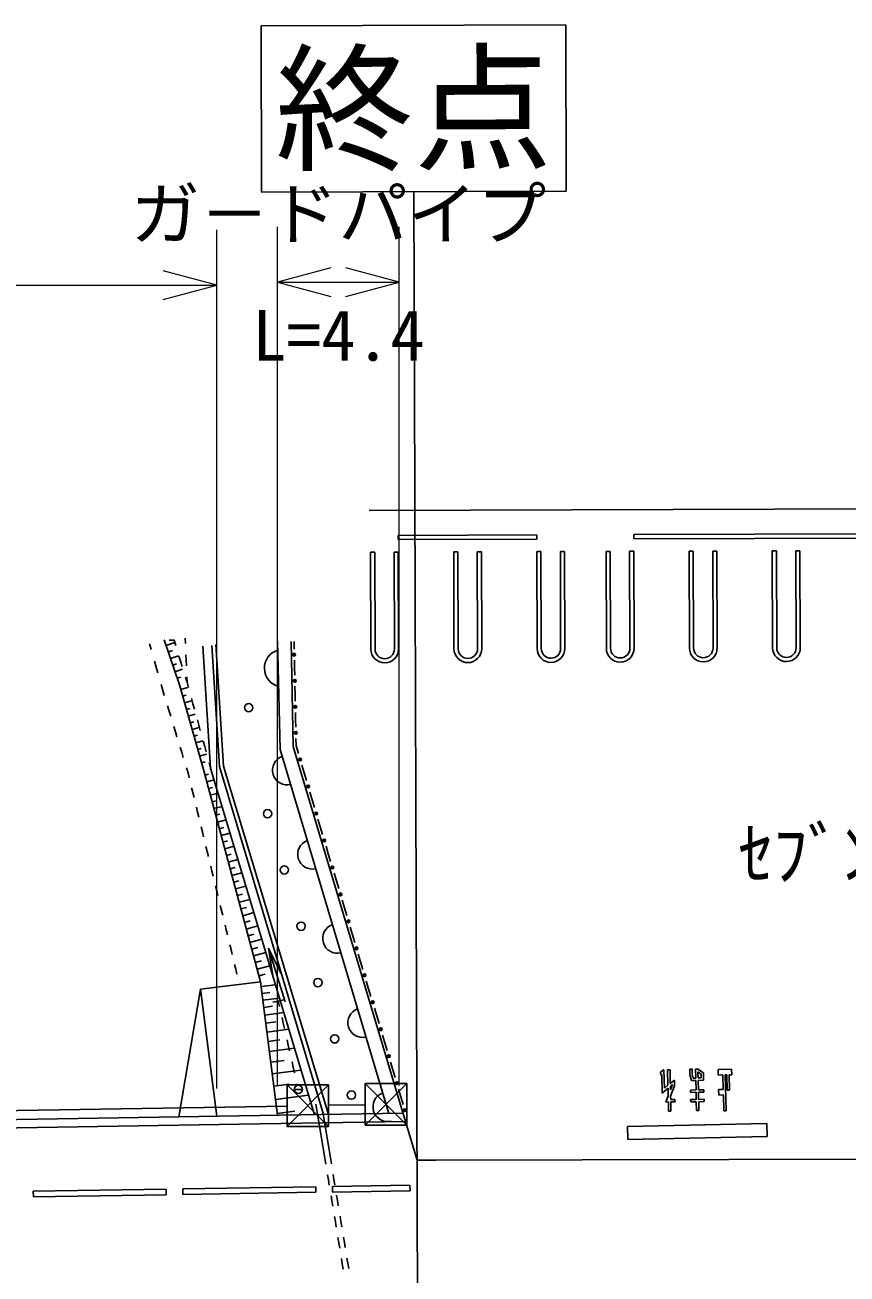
# Model space of a CAD drawing. Units: millimetres, scale not verified. Extents: x 40000 to 680000, y 20000 to 380000.
# Drawn here: x 471716 to 501388, y 288174 to 333254 of the extents above; entities that cross this region are included whole.
import ezdxf
from ezdxf.enums import TextEntityAlignment as Align

# ---------------------------------------------------------------- set-up
doc = ezdxf.new("R2010")
doc.units = ezdxf.units.MM
doc.header["$LTSCALE"] = 1000
for name, color, linetype, lineweight in [('作業ﾚｲﾔ1', 7, 'Continuous', 25), ('作業ﾚｲﾔ3', 7, 'Continuous', 13), ('作業ﾚｲﾔ4', 222, 'Continuous', 25)]:
    doc.layers.add(name, color=color, linetype=linetype, lineweight=lineweight)
doc.styles.add('@ＭＳ ゴシック', font='')
doc.styles.add('ＭＳ ゴシック', font='')
doc.styles.get('@ＭＳ ゴシック').set_extended_font_data('@MS Gothic')
doc.styles.get('ＭＳ ゴシック').set_extended_font_data('MS Gothic')

msp = doc.modelspace()

# ---------------------------------------------------------------- linework, layer by layer
at = {"layer": '作業ﾚｲﾔ1'}
for p, q in [((506935, 315802), (484135, 315729)), ((490188, 314848), (485188, 314832)), ((485188, 314832), (485188, 314682)), ((490188, 314698), (485188, 314682)), ((490188, 314848), (490188, 314698)), ((504688, 314895), (493688, 314859)), ((493688, 314859), (493688, 314709)), ((504688, 314745), (493688, 314709)), ((484201, 310729), (484190, 314229)), ((484190, 314229), (484340, 314229)), ((484351, 310729), (484340, 314229)), ((485051, 310732), (485040, 314232)), ((485040, 314232), (485190, 314232)), ((485201, 310732), (485190, 314232)), ((487201, 310739), (487190, 314239)), ((487190, 314239), (487340, 314239)), ((487351, 310739), (487340, 314239)), ((488040, 314241), (488190, 314242)), ((488051, 310741), (488040, 314241)), ((488201, 310742), (488190, 314242)), ((490340, 314249), (490190, 314248)), ((490201, 310748), (490190, 314248)), ((490351, 310749), (490340, 314249)), ((491051, 310751), (491040, 314251)), ((491190, 314251), (491040, 314251)), ((491201, 310751), (491190, 314251)), ((492840, 314257), (492690, 314256)), ((492701, 310756), (492690, 314256)), ((492851, 310757), (492840, 314257)), ((493551, 310759), (493540, 314259)), ((493690, 314259), (493540, 314259)), ((493701, 310759), (493690, 314259)), ((495701, 310766), (495690, 314266)), ((495840, 314266), (495690, 314266)), ((495851, 310766), (495840, 314266)), ((496551, 310769), (496540, 314269)), ((496690, 314269), (496540, 314269)), ((496701, 310769), (496690, 314269)), ((498701, 310776), (498690, 314276)), ((498839, 314276), (498690, 314276)), ((498851, 310776), (498839, 314276)), ((499689, 314279), (499539, 314278)), ((499551, 310778), (499539, 314278)), ((499701, 310779), (499689, 314279)), ((477290, 309443), (476740, 311061)), ((477097, 311046), (476919, 311053)), ((477503, 311125), (477511, 310926)), ((476214, 310921), (476274, 310710)), ((476809, 310857), (477121, 310963)), ((476890, 310621), (477040, 310672)), ((477097, 311046), (477156, 310857)), ((478136, 310839), (478417, 306435)), ((478880, 306500), (478599, 310898)), ((480834, 311012), (480927, 307108)), ((481327, 310997), (481401, 307217)), ((481427, 310999), (481432, 310730)), ((476452, 310078), (476392, 310289)), ((476970, 310384), (477259, 310482)), ((477051, 310147), (477189, 310194)), ((477332, 310289), (477274, 310478)), ((477332, 310289), (477391, 310100)), ((477535, 310328), (477527, 310527)), ((477535, 310328), (477543, 310129)), ((481445, 310057), (481440, 310326)), ((476452, 310078), (476511, 309868)), ((477131, 309910), (477396, 310001)), ((477212, 309674), (477338, 309717)), ((477568, 309532), (477509, 309721)), ((477568, 309532), (477559, 309731)), ((481445, 310057), (481451, 309788)), ((476689, 309236), (476630, 309447)), ((477290, 309443), (478156, 306384)), ((477339, 309269), (477586, 309339)), ((477568, 309532), (477621, 309339)), ((481464, 309116), (481458, 309385)), ((476689, 309236), (476746, 309050)), ((477407, 309029), (477531, 309064)), ((477475, 308788), (477723, 308858)), ((477780, 308758), (477727, 308951)), ((481464, 309116), (481469, 308847)), ((476917, 308492), (476860, 308678)), ((476917, 308492), (476975, 308306)), ((477544, 308548), (477668, 308583)), ((477612, 308307), (477861, 308378)), ((477780, 308758), (477833, 308564)), ((481482, 308174), (481477, 308443)), ((477146, 307747), (477089, 307933)), ((477680, 308067), (477805, 308102)), ((477748, 307826), (477998, 307897)), ((477992, 307984), (477939, 308177)), ((477992, 307984), (478045, 307790)), ((481482, 308174), (481487, 307905)), ((477146, 307747), (477203, 307561)), ((477816, 307585), (477942, 307621)), ((481500, 307233), (481495, 307502)), ((477374, 307003), (477317, 307189)), ((477374, 307003), (477431, 306817)), ((477884, 307345), (478136, 307416)), ((477952, 307104), (478078, 307140)), ((478204, 307210), (478151, 307403)), ((478204, 307210), (478257, 307016)), ((480927, 307108), (484847, 293967)), ((481401, 307217), (485448, 293677)), ((481500, 307233), (481584, 306955)), ((478020, 306864), (478273, 306936)), ((478089, 306623), (478215, 306659)), ((478417, 306435), (478364, 306629)), ((477602, 306259), (477545, 306445)), ((477602, 306259), (477645, 306082)), ((478156, 306384), (480215, 298725)), ((478212, 306177), (478342, 306213)), ((478417, 306435), (482161, 293923)), ((482674, 293932), (478880, 306500)), ((481792, 306259), (481708, 306537)), ((481792, 306259), (481875, 305981)), ((477775, 305550), (477731, 305727)), ((478277, 305936), (478544, 306008)), ((478342, 305695), (478479, 305732)), ((477775, 305550), (477818, 305373)), ((478406, 305453), (478688, 305529)), ((478471, 305212), (478615, 305250)), ((482083, 305285), (482000, 305563)), ((482083, 305285), (482166, 305007)), ((477947, 304842), (477904, 305019)), ((477947, 304842), (477990, 304665)), ((478536, 304970), (478831, 305050)), ((478601, 304729), (478752, 304769)), ((478119, 304133), (478076, 304311)), ((478666, 304487), (478975, 304570)), ((482374, 304311), (482291, 304589)), ((482374, 304311), (482457, 304033)), ((478119, 304133), (478162, 303956)), ((478731, 304246), (478889, 304288)), ((478796, 304005), (479118, 304091)), ((478292, 303425), (478248, 303602)), ((478292, 303425), (478335, 303248)), ((478861, 303763), (479025, 303807)), ((478926, 303522), (479261, 303612)), ((482665, 303337), (482582, 303616)), ((478991, 303280), (479162, 303326)), ((479055, 303039), (479405, 303133)), ((482665, 303337), (482748, 303059)), ((478464, 302717), (478421, 302894)), ((478464, 302717), (478507, 302539)), ((479120, 302797), (479298, 302845)), ((479185, 302556), (479548, 302654)), ((482956, 302363), (482873, 302642)), ((478636, 302008), (478593, 302185)), ((479250, 302315), (479435, 302364)), ((479315, 302073), (479692, 302174)), ((482956, 302363), (483039, 302085)), ((478636, 302008), (478679, 301831)), ((479380, 301832), (479572, 301883)), ((479445, 301590), (479835, 301695)), ((483247, 301389), (483164, 301668)), ((478809, 301300), (478765, 301477)), ((478809, 301300), (478852, 301123)), ((479510, 301349), (479708, 301402)), ((479575, 301107), (479978, 301216)), ((483247, 301389), (483330, 301111)), ((478981, 300591), (478938, 300768)), ((479639, 300866), (479845, 300921)), ((479704, 300625), (480122, 300737)), ((483538, 300416), (483455, 300694)), ((478981, 300591), (479024, 300414)), ((479769, 300383), (479981, 300440)), ((479834, 300142), (480265, 300258)), ((483538, 300416), (483621, 300137)), ((479153, 299883), (479110, 300060)), ((479153, 299883), (479196, 299706)), ((479899, 299900), (480118, 299959)), ((480509, 299939), (480947, 299028)), ((480509, 299939), (480660, 298939)), ((480509, 299939), (481108, 297994)), ((479326, 299174), (479282, 299351)), ((479964, 299659), (480409, 299778)), ((480029, 299417), (480255, 299478)), ((483829, 299442), (483746, 299720)), ((483829, 299442), (483913, 299163)), ((479326, 299174), (479369, 298997)), ((480094, 299176), (480552, 299299)), ((480159, 298935), (480391, 298997)), ((478055, 298450), (477265, 293844)), ((478055, 298450), (480215, 298725)), ((478055, 298450), (478639, 293866)), ((480215, 298725), (480829, 293902)), ((480237, 298549), (480757, 298615)), ((484120, 298468), (484037, 298746)), ((484120, 298468), (484204, 298189)), ((480269, 298301), (480549, 298337)), ((480300, 298053), (480902, 298130)), ((480660, 297981), (480859, 298026)), ((480859, 298026), (481059, 298071)), ((480859, 298026), (480905, 297827)), ((480333, 297796), (480655, 297837)), ((480368, 297520), (481058, 297608)), ((484412, 297494), (484328, 297772)), ((480406, 297224), (480775, 297271)), ((481040, 297229), (480995, 297428)), ((481040, 297229), (481085, 297030)), ((484412, 297494), (484495, 297216)), ((480446, 296908), (481238, 297008)), ((481221, 296432), (481175, 296631)), ((484703, 296520), (484620, 296798)), ((480489, 296569), (480913, 296623)), ((480536, 296206), (481443, 296321)), ((481221, 296432), (481266, 296233)), ((484703, 296520), (484786, 296242)), ((480585, 295817), (481071, 295879)), ((481401, 295635), (481356, 295834)), ((484994, 295546), (484911, 295824)), ((480638, 295400), (481679, 295533)), ((481401, 295635), (481446, 295435)), ((484994, 295546), (485077, 295268)), ((494768, 295546), (494659, 295455)), ((494663, 295347), (494659, 295455)), ((494699, 295377), (494663, 295347)), ((494715, 294701), (494699, 295377)), ((494781, 295542), (494768, 295546)), ((494796, 294876), (494781, 295542)), ((494999, 295547), (494913, 295545)), ((494926, 294985), (494913, 295545)), ((495010, 295055), (494999, 295547)), ((495796, 295568), (495711, 295566)), ((495717, 295374), (495711, 295566)), ((495772, 295158), (495717, 295374)), ((495802, 295386), (495796, 295569)), ((495838, 295245), (495802, 295386)), ((496006, 295573), (495920, 295571)), ((495928, 295247), (495920, 295571)), ((496006, 295573), (496203, 295436)), ((496013, 295249), (496008, 295468)), ((496008, 295468), (496119, 295391)), ((496119, 295391), (496123, 295252)), ((496211, 295168), (496203, 295436)), ((496736, 295554), (497224, 295565)), ((496741, 295355), (496736, 295554)), ((496907, 295359), (496741, 295355)), ((496919, 294835), (496907, 295359)), ((497052, 295362), (496992, 295361)), ((497023, 294062), (496992, 295361)), ((497065, 294812), (497052, 295362)), ((497229, 295366), (497137, 295364)), ((497150, 294814), (497137, 295364)), ((497229, 295366), (497224, 295565)), ((480695, 294955), (481252, 295026)), ((481175, 293500), (481175, 295000)), ((481175, 295000), (482675, 295000)), ((482675, 295000), (481175, 293500)), ((482675, 293500), (481175, 295000)), ((481732, 294836), (481432, 294839)), ((481549, 294984), (481537, 295037)), ((482675, 295000), (482675, 293500)), ((483998, 293547), (483998, 295047)), ((483998, 295047), (485498, 295047)), ((485498, 295047), (483998, 293547)), ((485498, 293547), (483998, 295047)), ((485285, 294572), (485202, 294850)), ((485498, 295047), (485498, 293547)), ((494929, 294879), (494715, 294701)), ((494926, 294985), (494796, 294876)), ((494936, 294603), (494929, 294879)), ((495156, 295176), (495010, 295055)), ((495088, 295012), (495013, 294949)), ((495016, 294819), (495013, 294949)), ((495016, 294819), (495088, 295012)), ((495021, 294589), (495162, 294966)), ((495162, 294966), (495156, 295176)), ((495930, 295161), (495772, 295158)), ((495928, 295247), (495838, 295245)), ((495938, 294819), (495930, 295161)), ((496123, 295252), (496013, 295249)), ((496211, 295168), (496015, 295163)), ((496024, 294821), (496015, 295163)), ((496221, 294825), (496024, 294821)), ((496224, 294740), (496221, 294825)), ((496919, 294835), (496753, 294832)), ((496758, 294632), (496753, 294832)), ((480756, 294477), (481950, 294629)), ((485285, 294572), (485368, 294294)), ((494853, 294382), (494936, 294603)), ((494941, 294384), (494853, 294382)), ((494941, 294384), (494949, 294053)), ((495024, 294472), (495021, 294589)), ((495177, 294475), (495024, 294472)), ((495179, 294390), (495026, 294386)), ((495026, 294386), (495034, 294056)), ((495179, 294390), (495177, 294475)), ((495938, 294819), (495733, 294814)), ((495733, 294814), (495735, 294728)), ((495940, 294733), (495735, 294728)), ((495946, 294475), (495743, 294470)), ((495743, 294470), (495745, 294385)), ((495948, 294390), (495745, 294385)), ((495946, 294475), (495940, 294733)), ((495956, 294074), (495948, 294390)), ((496224, 294740), (496026, 294735)), ((496032, 294477), (496026, 294735)), ((496229, 294482), (496032, 294477)), ((496232, 294397), (496034, 294392)), ((496041, 294076), (496034, 294392)), ((496232, 294397), (496229, 294482)), ((496924, 294636), (496758, 294632)), ((496938, 294060), (496924, 294636)), ((497150, 294814), (497065, 294812)), ((481175, 294238), (467203, 294004)), ((479457, 293879), (485359, 293976)), ((480821, 293966), (481460, 294047)), ((482218, 294299), (482576, 292135)), ((482477, 293958), (482776, 292148)), ((483998, 294285), (482675, 294263)), ((495034, 294056), (494949, 294053)), ((496041, 294076), (495956, 294074)), ((497023, 294062), (496938, 294060)), ((443564, 292995), (479462, 293579)), ((443617, 293296), (479457, 293879)), ((479462, 293579), (485448, 293677)), ((482675, 293500), (481175, 293500)), ((485498, 293547), (483998, 293547)), ((485867, 292287), (485448, 293677)), ((498495, 293602), (493466, 293495)), ((493466, 293495), (493476, 293035)), ((498505, 293142), (498495, 293602)), ((493476, 293035), (498505, 293142)), ((485867, 292287), (486531, 292289)), ((486531, 292289), (547631, 292385)), ((482670, 291568), (482638, 291757)), ((482870, 291581), (482839, 291770)), ((476814, 291237), (472014, 291159)), ((476814, 291237), (476817, 291037)), ((482213, 291324), (477414, 291246)), ((477414, 291246), (477417, 291046)), ((482213, 291324), (482216, 291124)), ((482670, 291568), (482701, 291379)), ((485613, 291379), (482813, 291334)), ((482813, 291332), (482816, 291134)), ((482870, 291581), (482901, 291392)), ((485613, 291379), (485616, 291179)), ((472014, 291159), (472018, 290959)), ((476817, 291037), (472018, 290959)), ((482216, 291124), (477417, 291046)), ((482795, 290812), (482763, 291001)), ((482795, 290812), (482826, 290623)), ((485616, 291179), (482816, 291134)), ((482995, 290826), (482964, 291015)), ((482995, 290826), (483026, 290637)), ((482920, 290056), (482888, 290245)), ((482920, 290056), (482951, 289867)), ((483120, 290070), (483089, 290259)), ((483120, 290070), (483151, 289882)), ((483045, 289300), (483013, 289489)), ((483245, 289315), (483214, 289504)), ((483045, 289300), (483076, 289111)), ((483245, 289315), (483276, 289126)), ((483170, 288544), (483138, 288733)), ((483170, 288544), (483201, 288355)), ((483370, 288560), (483339, 288749)), ((483370, 288560), (483401, 288371))]:
    msp.add_line(p, q, dxfattribs=at)
msp.add_lwpolyline([(478455, 310859), (478734, 306492), (482493, 293929)], dxfattribs=at)
for centre, radius in [((481436, 310528), 50), ((481436, 310528), 33), ((481436, 310528), 16.3), ((481455, 309587), 50), ((481455, 309587), 33), ((481455, 309587), 16.3), ((479791, 308616), 150), ((481473, 308645), 50), ((481473, 308645), 33), ((481473, 308645), 16.3), ((481491, 307704), 50), ((481491, 307704), 33), ((481646, 306746), 50), ((481646, 306746), 33), ((481646, 306746), 16.3), ((481937, 305772), 50), ((481937, 305772), 33), ((481937, 305772), 16.3), ((480471, 304788), 150), ((482228, 304798), 50), ((482228, 304798), 33), ((482228, 304798), 16.3), ((482519, 303824), 50), ((482519, 303824), 33), ((482519, 303824), 16.3), ((481077, 302757), 150), ((482810, 302850), 50), ((482810, 302850), 33), ((482810, 302850), 16.3), ((483102, 301876), 50), ((483102, 301876), 33), ((483102, 301876), 16.3), ((481683, 300725), 150), ((483393, 300903), 50), ((483393, 300903), 33), ((483393, 300903), 16.3), ((483684, 299929), 50), ((483684, 299929), 33), ((483684, 299929), 16.3), ((483975, 298955), 50), ((483975, 298955), 33), ((483975, 298955), 16.3), ((482289, 298694), 150), ((484266, 297981), 50), ((484266, 297981), 33), ((484266, 297981), 16.3), ((482895, 296662), 150), ((484557, 297007), 50), ((484557, 297007), 33), ((484557, 297007), 16.3), ((484848, 296033), 50), ((484848, 296033), 33), ((484848, 296033), 16.3), ((481582, 294838), 150), ((485139, 295059), 50), ((485139, 295059), 33), ((485139, 295059), 16.3), ((483501, 294631), 150), ((485430, 294085), 50), ((485430, 294085), 33), ((485430, 294085), 16.3)]:
    msp.add_circle(centre, radius, dxfattribs=at)
for centre, radius, start, end in [((481031, 310040), 674, 106.294, 256.4279), ((484701, 310731), 500, 180.1839, 0.1839), ((484701, 310731), 350, 180.1839, 0.1839), ((487701, 310740), 500, 180.1839, 0.1839), ((487701, 310740), 350, 180.1839, 0.1839), ((490701, 310750), 500, 180.1839, 0.1839), ((490701, 310750), 350, 180.1839, 0.1839), ((493201, 310758), 500, 180.1839, 0.1839), ((493201, 310758), 350, 180.1839, 0.1839), ((496201, 310768), 500, 180.1839, 0.1839), ((496201, 310768), 350, 180.1839, 0.1839), ((499201, 310777), 500, 180.1839, 0.1839), ((499201, 310777), 350, 180.1839, 0.1839), ((481181, 306357), 529, 109.7623, 283.4576), ((482087, 303319), 529, 109.7623, 283.4576), ((482993, 300282), 529, 109.7623, 283.4576), ((483900, 297244), 529, 109.7623, 283.4576), ((484806, 294207), 529, 109.7623, 283.4576)]:
    msp.add_arc(centre, radius, start, end, dxfattribs=at)
at = {"layer": '作業ﾚｲﾔ3'}
for p, q in [((480829, 294973), (480829, 325973)), ((485228, 294973), (485228, 325973)), ((478639, 294866), (478639, 325866)), ((478639, 323866), (476707, 324384)), ((482761, 324491), (480829, 323973)), ((485228, 323973), (483296, 324491)), ((444543, 323866), (478639, 323866)), ((476707, 323348), (478639, 323866)), ((480829, 323973), (485228, 323973)), ((480829, 323973), (482761, 323456)), ((483296, 323456), (485228, 323973))]:
    msp.add_line(p, q, dxfattribs=at)
at = {"layer": '作業ﾚｲﾔ4'}
for p, q in [((480236, 333219), (491236, 333254)), ((480236, 333219), (480255, 327219)), ((491236, 333254), (491255, 327254)), ((480255, 327219), (491255, 327254)), ((486012, 247237), (485755, 327236))]:
    msp.add_line(p, q, dxfattribs=at)

# ---------------------------------------------------------------- texts
at = {"layer": '作業ﾚｲﾔ1', "style": 'ＭＳ ゴシック'}
msp.add_text('ｾﾌﾞﾝｲﾚﾌﾞﾝ', height=1833, dxfattribs=at).set_placement((503097, 303337), align=Align.MIDDLE_CENTER)
at = {"layer": '作業ﾚｲﾔ3', "style": 'ＭＳ ゴシック'}
msp.add_text('ガ－ドパイプ', height=1833, dxfattribs=at).set_placement((483029, 324973), align=Align.BOTTOM_CENTER)
at = {"layer": '作業ﾚｲﾔ3', "style": '@ＭＳ ゴシック'}
msp.add_text('L=4.4', height=1833, dxfattribs=at).set_placement((483029, 322973), align=Align.TOP_CENTER)
at = {"layer": '作業ﾚｲﾔ4', "style": 'ＭＳ ゴシック'}
msp.add_text('終点', height=3666, rotation=0.184, dxfattribs=at).set_placement((485745, 330236), align=Align.MIDDLE_CENTER)

doc.saveas('drawing.dxf')
